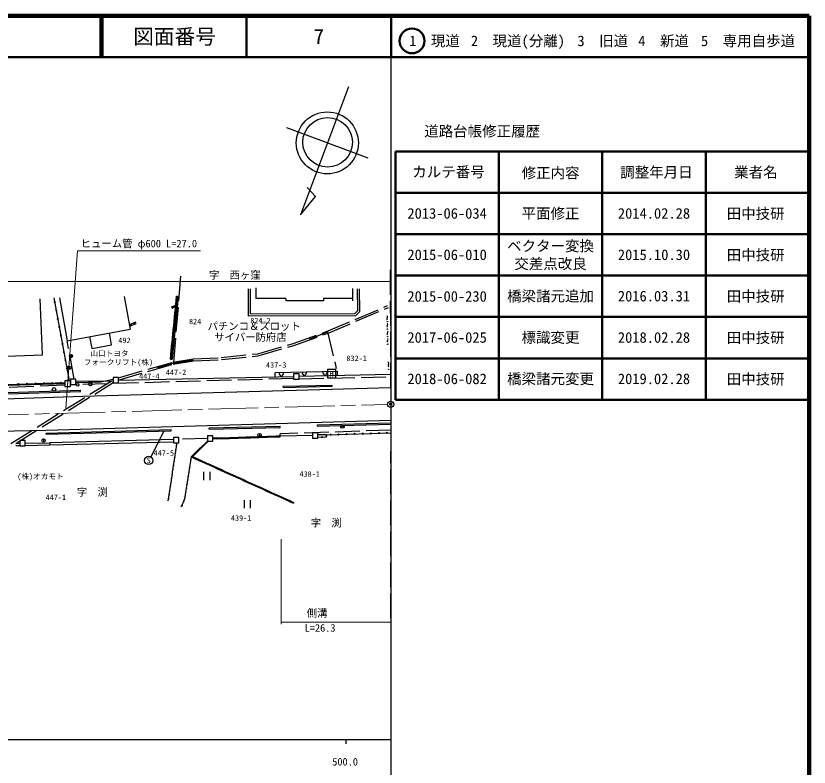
# Model space of a CAD drawing. Units: millimetres, scale not verified. Extents: x 40000 to 680000, y 20000 to 380000.
# Drawn here: x 488270 to 680000, y 198357 to 380000 of the extents above; entities that cross this region are included whole.
import ezdxf
from ezdxf.enums import TextEntityAlignment as Align

# ---------------------------------------------------------------- set-up
doc = ezdxf.new("R2010")
doc.units = ezdxf.units.MM
doc.header["$LTSCALE"] = 1000
doc.header["$PDMODE"] = 32
doc.header["$PDSIZE"] = 500
doc.linetypes.add('CHAIN', pattern=[18.5, 12, -1.5, 3.5, -1.5])
doc.linetypes.add('DASHED', pattern=[7.5, 6, -1.5])
for name, color, linetype, lineweight in [('M-BGD', 7, 'Continuous', 25), ('M-BGD-EXST', 7, 'Continuous', 25), ('M-BMK', 2, 'CHAIN', 13), ('M-BMK-SRVR', 3, 'Continuous', 25), ('M-STR-HTXT', 7, 'Continuous', 13), ('M-STR-STRC', 7, 'Continuous', 25), ('M-TTL', 2, 'Continuous', 140), ('M-TTL-BAND', 7, 'Continuous', 25), ('M-TTL-FRAM', 2, 'Continuous', 50), ('M-TTL-LINE', 7, 'Continuous', 50), ('M-TTL-TXT', 7, 'Continuous', 13)]:
    doc.layers.add(name, color=color, linetype=linetype, lineweight=lineweight)
doc.layers.add('M-BMK-HTXT', color=7, linetype='Continuous')
doc.layers.add('M-OTRS', color=6, linetype='Continuous')
doc.styles.add('ＭＳ ゴシック', font='')
doc.styles.get('ＭＳ ゴシック').set_extended_font_data('MS Gothic')

msp = doc.modelspace()

# ---------------------------------------------------------------- linework, layer by layer
at = {"layer": 'M-BGD', "linetype": 'DASHED'}
for p, q in [((578746, 318582), (578870, 286843)), ((528093, 317044), (526330, 296043)), ((511410, 300447), (510882, 303324)), ((502324, 292195), (500690, 301454)), ((506690, 299582), (506162, 302458)), ((506690, 299582), (511410, 300447)), ((487075, 276616), (511759, 291993)), ((555404, 292316), (503515, 290867)), ((556704, 292279), (578850, 292720)), ((500145, 290677), (466765, 289436)), ((488286, 276643), (511759, 291316)), ((501445, 290809), (502928, 290851)), ((578872, 285343), (578815, 233201)), ((578902, 279833), (552119, 278921)), ((488242, 276642), (489249, 276664)), ((488254, 276087), (489249, 276102)), ((490549, 276670), (496508, 276777)), ((490549, 276149), (496517, 276256)), ((496508, 276777), (496517, 276256)), ((534566, 277819), (527659, 277636))]:
    msp.add_line(p, q, dxfattribs=at)
at = {"layer": 'M-BGD'}
for p, q in [((546255, 314248), (546255, 311644)), ((569633, 314075), (569633, 311095)), ((494674, 298080), (494151, 311590)), ((501196, 291723), (497519, 311835)), ((497833, 310670), (497572, 310989)), ((497637, 310634), (497768, 311025)), ((498784, 311841), (500690, 301454)), ((514466, 312115), (515909, 304246)), ((527537, 312167), (526031, 296986)), ((526915, 310184), (527015, 311196)), ((527015, 311196), (527116, 312208)), ((527015, 311196), (527214, 311177)), ((527114, 310165), (527214, 311177)), ((527116, 312208), (527315, 312189)), ((527214, 311177), (527315, 312189)), ((553522, 311644), (546255, 311644)), ((553522, 311644), (553522, 311095)), ((562610, 311095), (553522, 311095)), ((569616, 311691), (562610, 311691)), ((562610, 311691), (562610, 311095)), ((498201, 308658), (497939, 308978)), ((498004, 308622), (498136, 309014)), ((525892, 309619), (526902, 310051)), ((525892, 309619), (526010, 309343)), ((526010, 309343), (526868, 309710)), ((526714, 308160), (526814, 309172)), ((526814, 309172), (526915, 310184)), ((526814, 309172), (527013, 309153)), ((526913, 308141), (527013, 309153)), ((526915, 310184), (527114, 310165)), ((527013, 309153), (527114, 310165)), ((498569, 306647), (498307, 306967)), ((498372, 306611), (498504, 307003)), ((526513, 306136), (526614, 307148)), ((526614, 307148), (526714, 308160)), ((526614, 307148), (526813, 307129)), ((526712, 306117), (526813, 307129)), ((526714, 308160), (526913, 308141)), ((526813, 307129), (526913, 308141)), ((498937, 304636), (498675, 304956)), ((498740, 304600), (498872, 304991)), ((517200, 305902), (515722, 305269)), ((515777, 304967), (517318, 305626)), ((517318, 305626), (517200, 305902)), ((526312, 304112), (526413, 305124)), ((526413, 305124), (526513, 306136)), ((526413, 305124), (526612, 305104)), ((526511, 304092), (526612, 305104)), ((526513, 306136), (526712, 306117)), ((526612, 305104), (526712, 306117)), ((499304, 302625), (499043, 302944)), ((499108, 302589), (499239, 302980)), ((500690, 301454), (515909, 304246)), ((526111, 302088), (526212, 303100)), ((526212, 303100), (526312, 304112)), ((526212, 303100), (526411, 303080)), ((526310, 302068), (526411, 303080)), ((526312, 304112), (526511, 304092)), ((526411, 303080), (526511, 304092)), ((525911, 300064), (526011, 301076)), ((526011, 301076), (526111, 302088)), ((526011, 301076), (526210, 301056)), ((526110, 300044), (526210, 301056)), ((526111, 302088), (526310, 302068)), ((526210, 301056), (526310, 302068)), ((499672, 300614), (499410, 300933)), ((499475, 300578), (499607, 300969)), ((525810, 299052), (525911, 300064)), ((525911, 300064), (526110, 300044)), ((526009, 299032), (526110, 300044)), ((466215, 296979), (494674, 298080)), ((500040, 298602), (499778, 298922)), ((499843, 298566), (499975, 298958)), ((525609, 297028), (525710, 298040)), ((525710, 298040), (525810, 299052)), ((525710, 298040), (525909, 298020)), ((525808, 297008), (525909, 298020)), ((525810, 299052), (526009, 299032)), ((525909, 298020), (526009, 299032)), ((500408, 296591), (500146, 296911)), ((500211, 296555), (500343, 296947)), ((525609, 297028), (525808, 297008)), ((525808, 297008), (526031, 296986)), ((500775, 294580), (500514, 294899)), ((500579, 294544), (500710, 294935)), ((550909, 293805), (565903, 294111)), ((550931, 292731), (550909, 293805)), ((556704, 293436), (555404, 293436)), ((555404, 293436), (555404, 292136)), ((556704, 292136), (556704, 293436)), ((556704, 292865), (578847, 293381)), ((565903, 294111), (565924, 293080)), ((498936, 291446), (499305, 291259)), ((498943, 291247), (499298, 291459)), ((501445, 291723), (500145, 291723)), ((500145, 291723), (500145, 290423)), ((501143, 292569), (500881, 292888)), ((500946, 292533), (501078, 292924)), ((501445, 290423), (501445, 291723)), ((502768, 292195), (501468, 292195)), ((501468, 292195), (501468, 290895)), ((502768, 290895), (502768, 292195)), ((502768, 291669), (511759, 291778)), ((513059, 292559), (511759, 292559)), ((511759, 292559), (511759, 291259)), ((513059, 291958), (555404, 292822)), ((513059, 291259), (513059, 292559)), ((555404, 292136), (556704, 292136)), ((465327, 290170), (500145, 291389)), ((466765, 290015), (500145, 291150)), ((488696, 291088), (489065, 290901)), ((488703, 290888), (489058, 291101)), ((490744, 291160), (491113, 290972)), ((490751, 290960), (491106, 291172)), ((492792, 291231), (493161, 291044)), ((492799, 291031), (493154, 291244)), ((494840, 291303), (495209, 291116)), ((494847, 291103), (495202, 291316)), ((496888, 291375), (497257, 291188)), ((496895, 291175), (497250, 291387)), ((500145, 290423), (501445, 290423)), ((501468, 290895), (502768, 290895)), ((511759, 291259), (513059, 291259)), ((552912, 290474), (564725, 290733)), ((552918, 290174), (552912, 290474)), ((552918, 290174), (564732, 290434)), ((564732, 290434), (564725, 290733)), ((468055, 288354), (503861, 289463)), ((468064, 288055), (503871, 289163)), ((503871, 289163), (503861, 289463)), ((495596, 279132), (525828, 279970)), ((525836, 279671), (525828, 279970)), ((535022, 280390), (552125, 280809)), ((535030, 280090), (535022, 280390)), ((535030, 280090), (552132, 280509)), ((552132, 280509), (552125, 280809)), ((561157, 281105), (578805, 281606)), ((561165, 280805), (561157, 281105)), ((561165, 280805), (578813, 281306)), ((495604, 278832), (495596, 279132)), ((495604, 278832), (525836, 279671)), ((527659, 278090), (526359, 278090)), ((526359, 278090), (526359, 276790)), ((527659, 276790), (527659, 278090)), ((535866, 278463), (534566, 278463)), ((534566, 278463), (534566, 277163)), ((535866, 277163), (535866, 278463)), ((537894, 277976), (538911, 278011)), ((538911, 278011), (539928, 278045)), ((538911, 278011), (538918, 277811)), ((539928, 278045), (540945, 278079)), ((539928, 278045), (539935, 277845)), ((540945, 278079), (541963, 278113)), ((540945, 278079), (540952, 277879)), ((541963, 278113), (542980, 278147)), ((541963, 278113), (541969, 277913)), ((542980, 278147), (543997, 278181)), ((542980, 278147), (542987, 277947)), ((543997, 278181), (545014, 278215)), ((543997, 278181), (544004, 277981)), ((544004, 277981), (545021, 278015)), ((545014, 278215), (546031, 278249)), ((545014, 278215), (545021, 278015)), ((545021, 278015), (546038, 278049)), ((546031, 278249), (547049, 278283)), ((546031, 278249), (546038, 278049)), ((546038, 278049), (547055, 278083)), ((547049, 278283), (548066, 278317)), ((547049, 278283), (547055, 278083)), ((547055, 278083), (548072, 278117)), ((548066, 278317), (549083, 278351)), ((548066, 278317), (548072, 278117)), ((548072, 278117), (549090, 278152)), ((549083, 278351), (550100, 278386)), ((549083, 278351), (549090, 278152)), ((549090, 278152), (550107, 278186)), ((550100, 278386), (551117, 278420)), ((550100, 278386), (550107, 278186)), ((550107, 278186), (551124, 278220)), ((551117, 278420), (552134, 278454)), ((551117, 278420), (551124, 278220)), ((551124, 278220), (552141, 278254)), ((552134, 278454), (552119, 278921)), ((552134, 278454), (559985, 278614)), ((552141, 278254), (552134, 278454)), ((561285, 279216), (559985, 279216)), ((559985, 279216), (559985, 277916)), ((561285, 277916), (561285, 279216)), ((563320, 278724), (561285, 278688)), ((561285, 278142), (563327, 278205)), ((562121, 278318), (562491, 278029)), ((562130, 278018), (562482, 278329)), ((563474, 278420), (563173, 278508)), ((563174, 278416), (563473, 278512)), ((563320, 278724), (578900, 279200)), ((563327, 278205), (563320, 278724)), ((564117, 278898), (564470, 278609)), ((564126, 278598), (564461, 278909)), ((566064, 278957), (566418, 278668)), ((566074, 278658), (566409, 278968)), ((568012, 279017), (568365, 278728)), ((568021, 278717), (568356, 279028)), ((569960, 279076), (570313, 278787)), ((569969, 278777), (570304, 279087)), ((571907, 279136), (572260, 278847)), ((571916, 278836), (572251, 279147)), ((573855, 279195), (574208, 278906)), ((573864, 278896), (574199, 279206)), ((575802, 279255), (576156, 278966)), ((575811, 278955), (576146, 279266)), ((577750, 279315), (578103, 279025)), ((577759, 279015), (578094, 279325)), ((490549, 277350), (489249, 277350)), ((489249, 277350), (489249, 276050)), ((490549, 276050), (490549, 277350)), ((526359, 277534), (496508, 276777)), ((496517, 276256), (526359, 277033)), ((526359, 276790), (527659, 276790)), ((527131, 276790), (526981, 275785)), ((533246, 275921), (533906, 276563)), ((533385, 275778), (534046, 276420)), ((533906, 276563), (534566, 277205)), ((534046, 276420), (533906, 276563)), ((534046, 276420), (534810, 277163)), ((534566, 277163), (535866, 277163)), ((536877, 277942), (535866, 277909)), ((536883, 277742), (535866, 277708)), ((536877, 277942), (537894, 277976)), ((536877, 277942), (536883, 277742)), ((536883, 277742), (537901, 277777)), ((537894, 277976), (537901, 277777)), ((537901, 277777), (538918, 277811)), ((538918, 277811), (539935, 277845)), ((539935, 277845), (540952, 277879)), ((540952, 277879), (541969, 277913)), ((541969, 277913), (542987, 277947)), ((542987, 277947), (544004, 277981)), ((559985, 277916), (561285, 277916)), ((489249, 276050), (490549, 276050)), ((526830, 274780), (526680, 273775)), ((526981, 275785), (526830, 274780)), ((531266, 273996), (531926, 274638)), ((531405, 273852), (532065, 274494)), ((531926, 274638), (532586, 275279)), ((532065, 274494), (531926, 274638)), ((532065, 274494), (532725, 275136)), ((532586, 275279), (533246, 275921)), ((532725, 275136), (532586, 275279)), ((532725, 275136), (533385, 275778)), ((533385, 275778), (533246, 275921)), ((526529, 272770), (526379, 271765)), ((526680, 273775), (526529, 272770)), ((530447, 272344), (530289, 271334)), ((530605, 273354), (530447, 272344)), ((530605, 273354), (531266, 273996)), ((530955, 273415), (530605, 273354)), ((531523, 272938), (530605, 273354)), ((531405, 273852), (530955, 273415)), ((531606, 273120), (530955, 273415)), ((531405, 273852), (531266, 273996)), ((531606, 273120), (531523, 272938)), ((532441, 272522), (531523, 272938)), ((532523, 272704), (531606, 273120)), ((532523, 272704), (532441, 272522)), ((533358, 272105), (532441, 272522)), ((533441, 272287), (532523, 272704)), ((533441, 272287), (533358, 272105)), ((534358, 271871), (533441, 272287)), ((526228, 270760), (526078, 269755)), ((526379, 271765), (526228, 270760)), ((530289, 271334), (530131, 270324)), ((534276, 271689), (533358, 272105)), ((534358, 271871), (534276, 271689)), ((535193, 271273), (534276, 271689)), ((535276, 271455), (534358, 271871)), ((535276, 271455), (535193, 271273)), ((536111, 270857), (535193, 271273)), ((536193, 271039), (535276, 271455)), ((536193, 271039), (536111, 270857)), ((537028, 270440), (536111, 270857)), ((537111, 270623), (536193, 271039)), ((537111, 270623), (537028, 270440)), ((537946, 270024), (537028, 270440)), ((538029, 270206), (537111, 270623)), ((525927, 268750), (525777, 267745)), ((526078, 269755), (525927, 268750)), ((529973, 269313), (529815, 268303)), ((530131, 270324), (529973, 269313)), ((538029, 270206), (537946, 270024)), ((538863, 269608), (537946, 270024)), ((538946, 269790), (538029, 270206)), ((538946, 269790), (538863, 269608)), ((539781, 269192), (538863, 269608)), ((539864, 269374), (538946, 269790)), ((539864, 269374), (539781, 269192)), ((540699, 268775), (539781, 269192)), ((540781, 268958), (539864, 269374)), ((540781, 268958), (540699, 268775)), ((541616, 268359), (540699, 268775)), ((541699, 268541), (540781, 268958)), ((541699, 268541), (541616, 268359)), ((542616, 268125), (541699, 268541)), ((525626, 266740), (525476, 265736)), ((525777, 267745), (525626, 266740)), ((529657, 267293), (529499, 266283)), ((529815, 268303), (529657, 267293)), ((542534, 267943), (541616, 268359)), ((542616, 268125), (542534, 267943)), ((543451, 267527), (542534, 267943)), ((543534, 267709), (542616, 268125)), ((543534, 267709), (543451, 267527)), ((544369, 267111), (543451, 267527)), ((544451, 267293), (543534, 267709)), ((544451, 267293), (544369, 267111)), ((545286, 266694), (544369, 267111)), ((545369, 266876), (544451, 267293)), ((545369, 266876), (545286, 266694)), ((546204, 266278), (545286, 266694)), ((546287, 266460), (545369, 266876)), ((525325, 264731), (525175, 263726)), ((525476, 265736), (525325, 264731)), ((529341, 265273), (529183, 264263)), ((529499, 266283), (529341, 265273)), ((546287, 266460), (546204, 266278)), ((547121, 265862), (546204, 266278)), ((547204, 266044), (546287, 266460)), ((547204, 266044), (547121, 265862)), ((548039, 265446), (547121, 265862)), ((548122, 265628), (547204, 266044)), ((548122, 265628), (548039, 265446)), ((548957, 265029), (548039, 265446)), ((549039, 265212), (548122, 265628)), ((549039, 265212), (548957, 265029)), ((549874, 264613), (548957, 265029)), ((549957, 264795), (549039, 265212)), ((549957, 264795), (549874, 264613)), ((550792, 264197), (549874, 264613)), ((550874, 264379), (549957, 264795)), ((525175, 263726), (525024, 262721)), ((529024, 263253), (528597, 262214)), ((529183, 264263), (529024, 263253)), ((550874, 264379), (550792, 264197)), ((551709, 263781), (550792, 264197)), ((551792, 263963), (550874, 264379)), ((551792, 263963), (551709, 263781)), ((552627, 263364), (551709, 263781)), ((552709, 263547), (551792, 263963)), ((552709, 263547), (552627, 263364)), ((553544, 262948), (552627, 263364)), ((553627, 263130), (552709, 263547)), ((553627, 263130), (553544, 262948)), ((554462, 262532), (553544, 262948)), ((554545, 262714), (553627, 263130)), ((554545, 262714), (554462, 262532)), ((555462, 262298), (554545, 262714)), ((528597, 262214), (528170, 261175)), ((555380, 262116), (554462, 262532)), ((555462, 262298), (555380, 262116))]:
    msp.add_line(p, q, dxfattribs=at)
for points in [[(544402, 313974), (544422, 307471), (570410, 307541), (571432, 308531), (571352, 313999)], [(544902, 313976), (544921, 307972), (570207, 308041), (570929, 308740), (570852, 313992)]]:
    msp.add_lwpolyline(points, dxfattribs=at)
at = {"layer": 'M-BGD', "linetype": 'DASHED'}
for points in [[(512963, 291956), (526329, 295789), (531191, 296615), (537961, 296883), (546825, 297825), (555432, 300314), (563563, 303222), (578312, 309480)], [(513059, 292504), (526218, 296277), (531139, 297113), (537925, 297381), (546728, 298317), (555278, 300790), (563381, 303688), (578117, 309940)], [(559233, 301870), (563604, 303625), (565707, 294772)], [(522489, 294948), (526273, 296033), (531149, 296861)], [(502768, 291354), (508823, 291522), (511759, 292195)]]:
    msp.add_lwpolyline(points, dxfattribs=at)
at = {"layer": 'M-BGD'}
for centre, radius in [((578034, 306074), 50), ((578070, 304255), 50), ((578106, 302436), 50), ((578142, 300617), 50), ((578388, 294526), 50), ((497482, 289702), 444), ((503223, 290794), 301)]:
    msp.add_circle(centre, radius, dxfattribs=at)
for centre, radius, start, end in [((526383, 309869), 187, 214.46529, 11.85006), ((578229, 306760), 309, 133.66571, 228.60688), ((577803, 307206), 309, 313.66562, 48.60696), ((516097, 305413), 135, 196.71814, 29.59596), ((516837, 305730), 135, 196.71814, 29.59596), ((578265, 304941), 309, 133.66232, 228.60775), ((577839, 305387), 309, 313.66571, 48.60688), ((578301, 303122), 309, 133.66571, 228.60688), ((577875, 303568), 309, 313.66657, 48.60597), ((578337, 301303), 309, 133.66232, 228.60775), ((577911, 301749), 309, 313.66571, 48.60688), ((578723, 295452), 500, 147.21362, 220.95693), ((577882, 295993), 500, 327.21328, 40.95904), ((527036, 276290), 171, 268.41807, 74.54566), ((526735, 274280), 171, 268.42026, 74.54397), ((526885, 275285), 171, 268.4197, 74.54453), ((526434, 272271), 171, 268.42026, 74.54397), ((526584, 273276), 171, 268.42137, 74.5457), ((530505, 272852), 172, 268.39451, 73.81459), ((526133, 270261), 171, 268.41925, 74.54833), ((526283, 271266), 171, 268.41807, 74.54566), ((530189, 270832), 172, 268.39076, 73.81833), ((530347, 271842), 172, 268.39451, 73.81459), ((525982, 269256), 171, 268.41807, 74.54566), ((529872, 268812), 172, 268.38915, 73.81943), ((530031, 269822), 172, 268.38856, 73.82001), ((525681, 267246), 171, 268.41807, 74.54566), ((525832, 268251), 171, 268.4197, 74.54453), ((529556, 266792), 172, 268.39076, 73.81833), ((529714, 267802), 172, 268.39076, 73.81833), ((525380, 265236), 171, 268.41807, 74.54566), ((525531, 266241), 171, 268.41925, 74.54833), ((529240, 264771), 172, 268.39231, 73.81627), ((529398, 265781), 172, 268.39451, 73.81459), ((525079, 263226), 171, 268.41762, 74.54945), ((525230, 264231), 171, 268.4197, 74.54453), ((528772, 262749), 192, 260.24349, 55.0585), ((529082, 263761), 172, 268.39289, 73.81568), ((528345, 261710), 192, 260.24606, 55.05876)]:
    msp.add_arc(centre, radius, start, end, dxfattribs=at)
at = {"layer": 'M-BGD-EXST'}
for p, q in [((501597, 298150), (501597, 297350)), ((501187, 295312), (501187, 294512)), ((566729, 280713), (566729, 280463)), ((566729, 280713), (567013, 280713)), ((566729, 280463), (567013, 280463)), ((567729, 280713), (567445, 280713)), ((567729, 280463), (567445, 280463)), ((567729, 280463), (567729, 280713)), ((524066, 279584), (520902, 273412)), ((547156, 279022), (547156, 278222)), ((494967, 277732), (494967, 276932)), ((533646, 269761), (533646, 267761)), ((535146, 269761), (535146, 267761)), ((543428, 262945), (543428, 260945)), ((544928, 262945), (544928, 260945))]:
    msp.add_line(p, q, dxfattribs=at)
msp.add_lwpolyline([(563589, 292463), (565589, 292463), (565589, 294463), (563589, 294463)], close=True, dxfattribs=at)
for centre, radius in [((501597, 297750), 400), ((501187, 294912), 400), ((506292, 290945), 400), ((567229, 280588), 250), ((547156, 278622), 400), ((494967, 277332), 400), ((520374, 272515), 1000)]:
    msp.add_circle(centre, radius, dxfattribs=at)
for centre, radius, start, end in [((552196, 293529), 305, 130.60105, 257.47093), ((552646, 293529), 305, 282.52907, 49.39895), ((557765, 293681), 305, 130.60208, 257.46939), ((557990, 293313), 300, 166.31541, 13.68459), ((558215, 293681), 305, 282.52834, 49.39815), ((562763, 293719), 305, 130.60179, 257.47019), ((562988, 293351), 300, 166.31486, 13.68514), ((563213, 293719), 305, 282.52981, 49.39821), ((552421, 293160), 300, 166.31486, 13.68514)]:
    msp.add_arc(centre, radius, start, end, dxfattribs=at)
at = {"layer": 'M-BMK'}
msp.add_line((479367, 283368), (578123, 286073), dxfattribs=at)
at = {"layer": 'M-BMK-SRVR'}
msp.add_circle((578873, 286093), 750, dxfattribs=at)
at = {"layer": 'M-OTRS'}
msp.add_point((578873, 286093), dxfattribs=at)
at = {"layer": 'M-STR-HTXT'}
for p, q in [((500328, 285168), (503135, 323200)), ((503135, 323200), (532885, 323200)), ((412356, 315788), (578757, 315788)), ((552421, 232917), (552372, 253448)), ((552420, 233437), (578816, 233437))]:
    msp.add_line(p, q, dxfattribs=at)
at = {"layer": 'M-STR-STRC'}
for p, q in [((568677, 362844), (557103, 331908)), ((573430, 345584), (553762, 352942)), ((560677, 336307), (558637, 338507)), ((557103, 331908), (560677, 336307))]:
    msp.add_line(p, q, dxfattribs=at)
for points in [[(461754, 286624), (504476, 288019), (578921, 290165)], [(419414, 278296), (426202, 278411), (495564, 279856), (578906, 282258)]]:
    msp.add_lwpolyline(points, dxfattribs=at)
for centre, radius in [((563556, 349278), 7500), ((563620, 349422), 6000)]:
    msp.add_circle(centre, radius, dxfattribs=at)
at = {"layer": 'M-TTL'}
for p, q in [((680000, 380000), (40000, 380000)), ((680000, 20000), (680000, 380000))]:
    msp.add_line(p, q, dxfattribs=at)
at = {"layer": 'M-TTL-BAND'}
for p, q in [((579000, 20000), (579000, 370000)), ((40000, 205000), (579000, 205000)), ((568000, 205000), (568000, 204000))]:
    msp.add_line(p, q, dxfattribs=at)
at = {"layer": 'M-TTL-FRAM'}
for p, q in [((580000, 347197), (580000, 287197)), ((580000, 347197), (680000, 347197)), ((580000, 287197), (680000, 287197))]:
    msp.add_line(p, q, dxfattribs=at)
at = {"layer": 'M-TTL-LINE'}
for p, q in [((508747, 380000), (508747, 370000)), ((509247, 380000), (509247, 370000)), ((543997, 380000), (543997, 370000)), ((579000, 380000), (579000, 370000)), ((40000, 370000), (680000, 370000)), ((605000, 347197), (605000, 287197)), ((630000, 347197), (630000, 287197)), ((655000, 347197), (655000, 287197)), ((580000, 337197), (680000, 337197)), ((580000, 327197), (680000, 327197)), ((580000, 317197), (680000, 317197)), ((580000, 307197), (680000, 307197)), ((580000, 297197), (680000, 297197))]:
    msp.add_line(p, q, dxfattribs=at)
msp.add_circle((584031, 373958), 3000, dxfattribs=at)

# ---------------------------------------------------------------- texts
at = {"layer": 'M-BGD-EXST', "style": 'ＭＳ ゴシック'}
for s, p in [('H', (564589, 293463)), ('S', (520374, 272515))]:
    msp.add_text(s, height=1320, dxfattribs=at).set_placement(p, align=Align.MIDDLE_CENTER)
at = {"layer": 'M-BMK-HTXT', "style": 'ＭＳ ゴシック'}
for s, height, p in [('字\u3000西ヶ窪', 1833, (541200, 317336)), ('824-2', 1320, (547381, 306328)), ('824', 1320, (531603, 306116)), ('492', 1320, (514510, 301535)), ('山口トヨタ', 1320, (510885, 298374)), ('832-1', 1320, (570624, 297209)), ('フォークリフト(株)', 1320, (513058, 296257)), ('437-3', 1320, (551199, 295597)), ('447-4', 1320, (520533, 292883)), ('447-2', 1320, (526980, 293816)), ('447-5', 1320, (524040, 274319)), ('(株)オカモト', 1320, (494214, 268636)), ('438-1', 1320, (559280, 269218)), ('字\u3000渕', 1833, (506777, 264869)), ('447-1', 1320, (497942, 263603)), ('439-1', 1320, (542713, 258595)), ('字\u3000渕', 1833, (563282, 257417))]:
    msp.add_text(s, height=height, dxfattribs=at).set_placement(p, align=Align.MIDDLE_CENTER)
for s, p in [('パチンコ＆スロット', (534615, 305869)), ('サイバー防府店', (536216, 303225))]:
    msp.add_text(s, height=1833, dxfattribs=at).set_placement(p, align=Align.TOP_LEFT)
at = {"layer": 'M-STR-HTXT', "style": 'ＭＳ ゴシック'}
for s, p in [('ヒューム管 φ600 L=27.0', (518010, 324950)), ('側溝', (561083, 235605)), ('L=26.3', (561795, 232018))]:
    msp.add_text(s, height=1833, dxfattribs=at).set_placement(p, align=Align.MIDDLE_CENTER)
at = {"layer": 'M-TTL-BAND', "style": 'ＭＳ ゴシック'}
msp.add_text('500.0', height=1833, dxfattribs=at).set_placement((567844, 198195), align=Align.BOTTOM_CENTER)
at = {"layer": 'M-TTL-TXT', "style": 'ＭＳ ゴシック'}
for s, height, p in [('図面番号', 3666, (526622, 375000)), ('7', 3666, (561497, 375000)), ('1\u3000現道', 2566, (589448, 373958)), ('2\u3000現道(分離)', 2566, (609619, 373958)), ('3\u3000旧道', 2566, (630121, 373958)), ('4\u3000新道', 2566, (644824, 373958)), ('5\u3000専用自歩道', 2566, (665228, 373958)), ('道路台帳修正履歴', 2566, (600968, 352113)), ('カルテ番号', 2566, (592839, 342277)), ('修正内容', 2566, (617509, 342023)), ('調整年月日', 2566, (643089, 342197)), ('業者名', 2566, (667134, 342197)), ('平面修正', 2566, (617500, 332245)), ('田中技研', 2566, (667077, 332189)), ('2013-06-034', 2566, (592500, 332245)), ('2014.02.28', 2566, (642500, 332245)), ('ベクター変換', 2566, (617500, 324363)), ('2015-06-010', 2566, (592500, 322245)), ('2015.10.30', 2566, (642500, 322245)), ('田中技研', 2566, (667077, 322189)), ('交差点改良', 2566, (617500, 320077)), ('2015-00-230', 2566, (592500, 312189)), ('橋梁諸元追加', 2566, (617500, 312245)), ('2016.03.31', 2566, (642500, 312245)), ('田中技研', 2566, (667077, 312189)), ('2017-06-025', 2566, (592500, 302245)), ('標識変更', 2566, (617500, 302245)), ('2018.02.28', 2566, (642500, 302245)), ('田中技研', 2566, (667077, 302189)), ('2018-06-082', 2566, (592500, 292245)), ('橋梁諸元変更', 2566, (617500, 292245)), ('2019.02.28', 2566, (642500, 292245)), ('田中技研', 2566, (667077, 292189))]:
    msp.add_text(s, height=height, dxfattribs=at).set_placement(p, align=Align.MIDDLE_CENTER)

doc.saveas('drawing.dxf')
